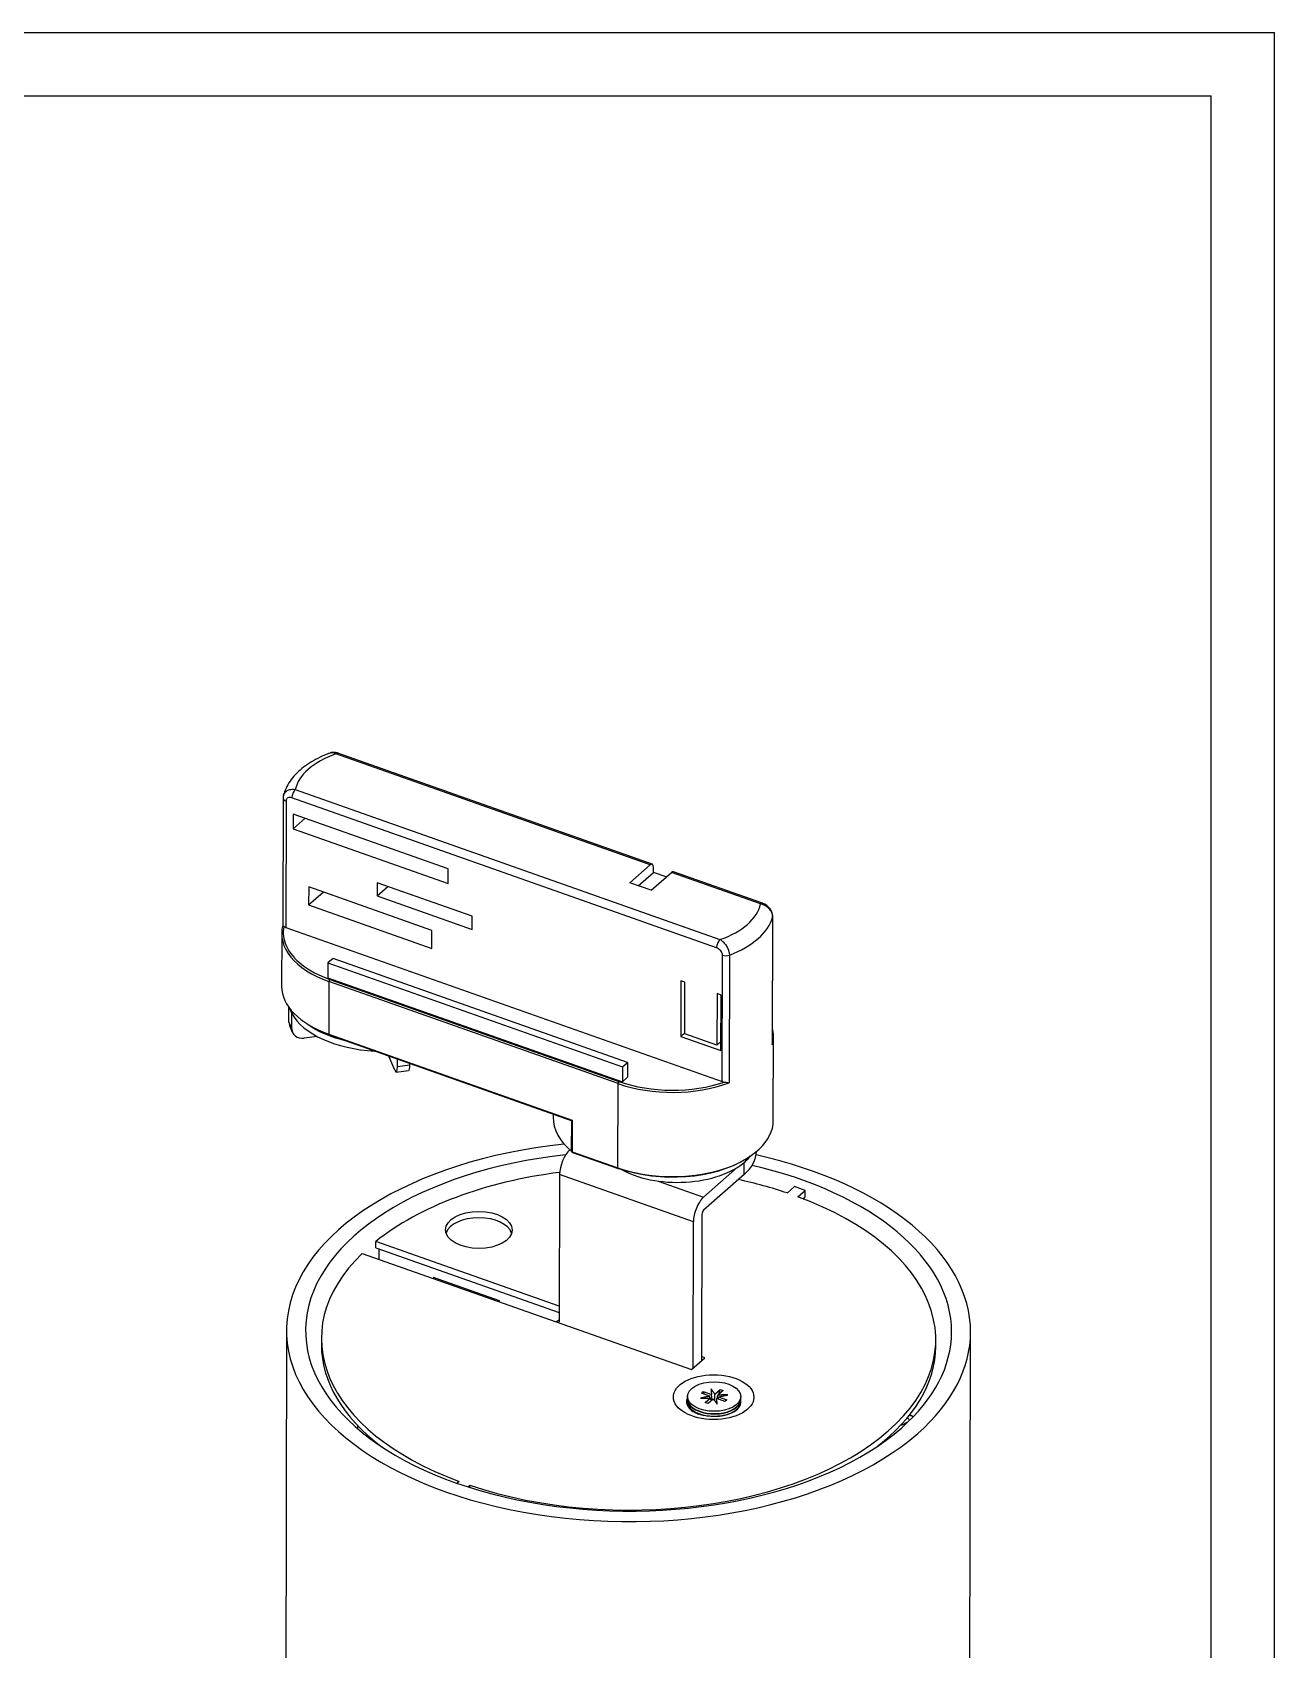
# Model space of a CAD drawing. Header units: millimetres. Extents: x 0 to 841, y 0 to 594.
# Drawn here: x 644.8 to 841, y 338.7 to 594 of the extents above; entities that cross this region are included whole.
import ezdxf

# ---------------------------------------------------------------- set-up
doc = ezdxf.new("R2010")
doc.units = ezdxf.units.MM
for name, color, linetype, true_color in [('1', 7, 'CONTINUOUS', 0xffffff), ('255', 7, 'CONTINUOUS', 0xffffff), ('256', 7, 'CONTINUOUS', 0xffffff)]:
    doc.layers.add(name, color=color, linetype=linetype, true_color=true_color)

msp = doc.modelspace()

# ---------------------------------------------------------------- linework, layer by layer
at = {"layer": '1', "color": 2, "linetype": 'CONTINUOUS'}
for p, q in [((742.38, 462.6), (692.78, 480.12)), ((742.71, 462.72), (693.11, 480.23)), ((684.44, 473.15), (684.39, 453.06)), ((684.91, 472.68), (684.86, 452.74)), ((752.88, 449.51), (685.84, 473.18)), ((686.37, 474.48), (753.42, 450.81)), ((710.49, 461.98), (686.05, 470.61)), ((686.05, 470.61), (686.05, 468.29)), ((686.05, 468.29), (687.94, 469.95)), ((686.05, 468.29), (710.48, 459.66)), ((742.38, 462.6), (739.18, 459.79)), ((742.91, 461.41), (742.91, 462.24)), ((714.28, 454.49), (699.31, 459.78)), ((699.31, 459.78), (699.31, 457.7)), ((710.48, 459.66), (710.49, 461.98)), ((742.56, 458.59), (739.18, 459.79)), ((740.52, 459.31), (742.91, 461.41)), ((742.56, 458.59), (745.76, 461.41)), ((744.95, 460.69), (742.91, 461.41)), ((759.83, 456.44), (745.76, 461.41)), ((760.16, 456.55), (746.09, 461.52)), ((688.48, 459.11), (688.47, 456.29)), ((688.47, 456.29), (690.77, 458.3)), ((707.92, 452.24), (688.48, 459.11)), ((699.31, 457.7), (700.99, 459.18)), ((699.31, 457.7), (714.27, 452.41)), ((688.47, 456.29), (707.92, 449.42)), ((714.27, 452.41), (714.28, 454.49)), ((761.7, 434.36), (761.75, 454.45)), ((684.86, 452.74), (753.76, 428.41)), ((707.92, 449.42), (707.92, 452.24)), ((761.69, 434.22), (761.74, 454.37)), ((684.22, 451.75), (684.2, 443.44)), ((692.33, 447.82), (691.52, 447.12)), ((691.52, 447.12), (738.03, 430.7)), ((691.52, 447.12), (691.52, 444.79)), ((738.83, 431.4), (692.33, 447.82)), ((753.76, 428.41), (753.81, 448.35)), ((754.91, 448.36), (754.85, 428.21)), ((691.52, 444.79), (738.02, 428.37)), ((691.67, 444.2), (691.65, 435.89)), ((737.33, 428.08), (691.67, 444.2)), ((691.81, 444.53), (737.46, 428.4)), ((747.25, 444.29), (747.23, 435.53)), ((747.89, 444.07), (747.25, 444.29)), ((747.87, 435.93), (747.89, 444.07)), ((752.96, 442.28), (752.94, 434.14)), ((753.6, 442.05), (752.96, 442.28)), ((753.57, 433.3), (753.6, 442.05)), ((691.65, 435.89), (730.09, 422.32)), ((691.7, 435.77), (729.92, 422.28)), ((747.23, 435.53), (747.87, 436.09)), ((747.23, 435.53), (753.57, 433.3)), ((752.94, 434.14), (747.87, 435.93)), ((752.94, 434.14), (753.58, 434.7)), ((761.84, 422.25), (761.87, 435.55)), ((738.03, 430.7), (738.83, 431.4)), ((738.83, 431.4), (738.82, 429.08)), ((738.03, 430.7), (738.02, 428.37)), ((738.02, 428.37), (738.82, 429.08)), ((737.3, 414.78), (737.33, 428.08)), ((727.07, 423.28), (727.07, 422.79)), ((730, 417.37), (730.02, 422.27)), ((730.09, 422.32), (730.08, 417.33)), ((729.7, 417.63), (729.71, 417.63)), ((729.7, 417.63), (729.72, 417.62)), ((730.08, 417.33), (737.3, 414.78)), ((730.13, 417.21), (737.35, 414.66)), ((728.09, 413.73), (728.04, 390.46)), ((749.23, 406.26), (728.09, 413.73)), ((757.24, 413.72), (750.83, 408.08)), ((756.21, 414.88), (750.84, 410.16)), ((757.24, 413.72), (757.25, 415.64)), ((743.66, 412.7), (750.84, 410.16)), ((765.19, 411.82), (764.04, 410.81)), ((766.88, 411.23), (765.19, 411.82)), ((765.73, 410.21), (766.88, 411.23)), ((766.88, 410.23), (766.88, 411.23)), ((766.52, 409.91), (766.88, 410.23)), ((749.17, 383.15), (749.23, 406.26)), ((750.57, 407.43), (750.51, 384.33)), ((696.95, 401.28), (748.91, 382.93)), ((699.09, 402.16), (699.09, 403.15)), ((728.04, 392.93), (699.09, 403.15)), ((699.09, 402.16), (728.04, 391.93)), ((699.55, 401.99), (699.55, 400.36)), ((718.61, 393.8), (708.21, 397.48)), ((708.21, 397.48), (708.21, 397.3)), ((709.01, 397.02), (709.01, 397.19)), ((718.61, 393.63), (718.61, 393.8)), ((727.53, 390.48), (728.04, 390.8)), ((684.99, 389.13), (684.64, 247.87)), ((727.87, 390.36), (728.04, 390.46)), ((792.64, 247.6), (792.99, 388.86)), ((690.49, 387.87), (690.49, 386.87)), ((787.49, 386.63), (787.49, 387.62)), ((748.91, 382.93), (751.05, 384.8)), ((751.05, 384.8), (750.51, 384.99)), ((748.3, 378.7), (748.29, 378.28)), ((748.29, 378.33), (748.29, 377.91)), ((750.49, 379.22), (750.78, 379.47)), ((751.79, 378.76), (750.49, 379.22)), ((750.99, 379.04), (750.78, 379.47)), ((750.78, 379.47), (752.08, 379.02)), ((751.09, 377.74), (751.91, 378.46)), ((752.37, 378.29), (751.55, 377.57)), ((751.97, 378.18), (751.91, 378.46)), ((752.19, 378.14), (752.08, 379.02)), ((752.62, 379.08), (753.44, 379.8)), ((754.21, 377.9), (752.91, 378.36)), ((752.97, 378.34), (753.08, 378.92)), ((753.04, 378.32), (753.08, 378.54)), ((753.9, 379.64), (753.08, 378.92)), ((753.2, 378.62), (754.5, 378.16)), ((753.26, 379.08), (753.44, 379.8)), ((753.44, 379.8), (753.9, 379.64)), ((754.5, 378.16), (754.21, 377.9)), ((756.69, 378.26), (756.69, 378.68)), ((756.69, 377.89), (756.69, 378.3)), ((756.69, 378.3), (756.69, 378.3)), ((756.69, 378.26), (756.69, 378.26)), ((756.69, 377.89), (756.69, 377.89)), ((749.37, 376.34), (750.05, 375.92)), ((751.55, 377.57), (751.09, 377.74)), ((755.16, 376.05), (755.61, 376.33)), ((783.81, 375.57), (783.39, 375.82)), ((696.2, 374.12), (696.2, 373.63)), ((783.05, 374.62), (782.01, 374.09)), ((712.25, 365.28), (711.92, 364.99)), ((713.64, 364.42), (713.94, 364.68)), ((713.94, 364.32), (713.94, 364.68))]:
    msp.add_line(p, q, dxfattribs=at)
for centre, radius, start, end in [((730.21, 417.45), 0.25, 230.0541, 250.549), ((782.77, 373.85), 2, 54.83, 58.8598)]:
    msp.add_arc(centre, radius, start, end, dxfattribs=at)
for centre, major_axis, ratio, start_param, end_param in [((700.27, 473.52), (-14, 0.04), 0.556378, 5.278352, 6.164174), ((692.78, 479.29), (-0.333, -0.943), 0.442731, 3.141573, 3.810978), ((685.44, 473.15), (1, -0.003), 0.556378, 3.144394, 4.150467), ((686.37, 473.65), (-0.333, -0.943), 0.442731, 3.810978, 5.381775), ((742.38, 461.77), (0.333, 0.943), 0.442731, 5.381775, 6.952571), ((745.76, 460.58), (-0.333, -0.943), 0.442731, 3.141573, 3.810978), ((745.93, 457.4), (-14, 0.04), 0.556378, 2.136759, 3.022581), ((759.83, 455.61), (-0.333, -0.943), 0.442731, 3.134555, 3.810978), ((760.75, 454.45), (-1, 0.003), 0.556378, 2.991187, 3.141512), ((700.22, 451.71), (16, -0.04), 0.556378, 2.991187, 4.150467), ((700.22, 451.92), (-15.75, 0.04), 0.556378, 6.175816, 6.524433), ((685.39, 453.21), (1, -0.003), 0.556378, 3.735702, 4.150467), ((745.92, 455.74), (16, -0.04), 0.556378, 5.309746, 6.13278), ((700.22, 451.92), (-15.75, 0.04), 0.556378, 0.241248, 1.008874), ((753.42, 449.98), (-0.333, -0.943), 0.442731, 3.810978, 5.381775), ((754.34, 448.82), (-1, 0.003), 0.556378, 1.008874, 2.168153), ((691.81, 444.32), (0.083, 0.236), 0.442731, 0.669386, 2.240182), ((700.2, 443.4), (-16, 0.04), 0.556378, 6.283166, 7.292059), ((745.87, 435.59), (16, -0.04), 0.556378, 6.13278, 6.428813), ((691.79, 436.01), (0.083, 0.236), 0.442731, 2.240182, 3.141572), ((737.46, 428.2), (0.083, 0.236), 0.442731, 0.669386, 2.240182), ((745.87, 435.59), (16, -0.04), 0.556378, 4.150467, 5.309746), ((745.87, 435.8), (-15.75, 0.04), 0.556378, 1.008874, 2.125117), ((754.29, 428.88), (1, -0.003), 0.556378, 4.150467, 4.565231), ((744.57, 422.74), (-17.5, 0.04), 0.556378, 0.000007, 0.588762), ((730.23, 422.43), (-0.25, -0.176), 0.075829, 0.535031, 0.955142), ((745.84, 422.29), (-16, 0.04), 0.556378, 1.008874, 3.141573), ((738.99, 388.99), (54, -0.14), 0.556378, 1.76158, 5.721263), ((738.99, 388.99), (51, -0.13), 0.556378, 1.768452, 5.721263), ((729.7, 415.13), (1, 2.83), 0.442731, 0.669386, 2.240182), ((730.21, 417.45), (-0.25, 0.001), 0.556378, 0.588762, 1.008874), ((730.21, 417.45), (0.161, 0.192), 0.691024, 2.4492, 3.141602), ((730.21, 417.45), (0.083, 0.236), 0.442731, 2.240182, 3.141572), ((745.84, 422.09), (15.75, -0.04), 0.556378, 4.150467, 5.558342), ((746.67, 417.45), (12.5, -0.03), 0.556378, 5.721263, 6.2733), ((746.68, 419.53), (-12.65, 0.03), 0.556378, 2.57967, 2.729211), ((738.99, 388.99), (54, -0.14), 0.556378, 0, 1.190203), ((738.99, 387.75), (-48.5, 0.12), 0.556378, 4.940074, 5.680014), ((737.43, 414.9), (0.083, 0.236), 0.442731, 2.240182, 3.141572), ((737.43, 414.9), (0.083, 0.236), 0.442731, 3.141573, 3.810978), ((746.68, 419.53), (-12.65, 0.03), 0.556378, 0.776672, 2.57967), ((738.99, 388.99), (51, -0.13), 0.556378, 0, 1.179796), ((738.99, 387.75), (-48.5, 0.12), 0.556378, 4.171087, 4.348197), ((738.99, 387.75), (-48.5, 0.12), 0.556378, 1.029494, 4.129847), ((750.83, 407.67), (-1, -2.83), 0.442731, 3.810978, 5.381775), ((715.34, 403.99), (5.25, -0.01), 0.556378, 0.171541, 2.970013), ((750.83, 407.67), (-0.167, -0.471), 0.442731, 3.810978, 5.381775), ((738.99, 387.75), (-48.5, 0.12), 0.556378, 5.762512, 7.271439), ((738.99, 388.99), (51, -0.13), 0.556378, 5.721263, 6.283185), ((738.99, 388.99), (54, -0.14), 0.556378, 5.721263, 6.283185), ((738.99, 386.75), (-48.5, 0.12), 0.556378, 0.000001, 0.636509), ((738.99, 386.75), (-48.5, 0.12), 0.556378, 2.505116, 3.141561), ((752.42, 377.88), (-4.3, 0.01), 0.556378, 6.000276, 6.283185), ((752.42, 377.88), (-4.3, 0.01), 0.556378, 0, 0.711601), ((752.49, 378.32), (4.2, -0.01), 0.556378, 3.141524, 5.721263), ((752.49, 378.27), (4.2, -0.01), 0.556378, 3.141524, 5.721263), ((752.49, 377.9), (4.2, -0.01), 0.556378, 3.141524, 5.721263), ((752.42, 377.88), (-4.3, 0.01), 0.556378, 2.428481, 3.26012), ((752.49, 378.27), (4.2, -0.01), 0.556378, 5.721263, 6.283185), ((752.49, 377.9), (4.2, -0.01), 0.556378, 5.721263, 6.283185), ((752.49, 378.32), (4.2, -0.01), 0.556378, 5.721263, 6.283185), ((752.42, 377.88), (-4.3, 0.01), 0.556378, 0.711601, 0.73369), ((752.42, 377.88), (-4.3, 0.01), 0.556378, 2.407962, 2.428481), ((782.77, 373.85), (-0.91, 1.78), 0.564612, 5.068438, 5.369443), ((782.77, 373.85), (1.03, 1.71), 0.609636, 6.283178, 6.714043)]:
    msp.add_ellipse(centre, major_axis=major_axis, ratio=ratio, start_param=start_param, end_param=end_param, dxfattribs=at)
for centre, major_axis in [((715.34, 404.98), (-5.25, 0.01)), ((752.42, 378.59), (6.35, -0.02)), ((752.49, 378.69), (4.2, -0.01))]:
    msp.add_ellipse(centre, major_axis=major_axis, ratio=0.556378, dxfattribs=at)
for points, knots in [([(691.86, 480.25), (691.7, 480.19), (691.02, 479.94), (689.9, 479.43), (688.57, 478.67), (687.38, 477.81), (686.35, 476.86), (685.51, 475.82), (684.88, 474.72), (684.61, 473.96), (684.5, 473.58)], [0, 0, 0, 0, 0.043618, 0.181923, 0.320979, 0.460623, 0.600069, 0.738028, 0.872938, 1, 1, 1, 1]), ([(693.11, 480.22), (693.08, 480.24), (692.87, 480.32), (692.47, 480.36), (692.06, 480.35), (691.88, 480.25), (691.85, 480.24)], [0, 0, 0, 0, 0.073703, 0.522214, 0.940525, 1, 1, 1, 1]), ([(692.78, 480.12), (692.6, 480.22), (692.42, 480.28), (692.11, 480.31), (691.98, 480.29), (691.86, 480.25)], [0, 0, 0, 0, 0.54403, 0.54403, 1, 1, 1, 1]), ([(684.5, 473.59), (684.53, 473.71), (684.59, 473.83), (684.76, 474.09), (684.91, 474.23), (685.25, 474.43), (685.46, 474.49), (685.91, 474.55), (686.14, 474.53), (686.37, 474.48)], [0, 0, 0, 0, 0.180125, 0.180125, 0.448178, 0.448178, 0.727223, 0.727223, 1, 1, 1, 1]), ([(685.84, 473.18), (685.73, 473.22), (685.61, 473.25), (685.4, 473.25), (685.3, 473.23), (685.13, 473.15), (685.06, 473.09), (684.96, 472.95), (684.93, 472.87), (684.91, 472.75), (684.91, 472.72), (684.91, 472.68)], [0, 0, 0, 0, 0.243467, 0.243467, 0.487838, 0.487838, 0.716932, 0.716932, 0.924302, 0.924302, 1, 1, 1, 1]), ([(761.74, 454.37), (761.74, 454.54), (761.71, 454.72), (761.59, 455.08), (761.5, 455.25), (761.27, 455.58), (761.12, 455.74), (760.8, 456.02), (760.61, 456.14), (760.22, 456.33), (760.03, 456.4), (759.83, 456.44)], [0, 0, 0, 0, 0.198235, 0.198235, 0.393696, 0.393696, 0.591645, 0.591645, 0.80108, 0.80108, 1, 1, 1, 1]), ([(761.75, 454.45), (761.75, 454.46), (761.77, 454.64), (761.68, 455.02), (761.45, 455.54), (761.06, 456.02), (760.61, 456.37), (760.29, 456.49), (760.15, 456.53)], [0, 0, 0, 0, 0.011126, 0.205679, 0.40855, 0.622009, 0.846044, 1, 1, 1, 1]), ([(684.39, 453.06), (684.39, 453.06), (684.39, 453.05), (684.41, 453.03), (684.43, 453), (684.49, 452.95), (684.52, 452.93), (684.56, 452.9)], [0, 0, 0, 0, 0.188359, 0.188359, 0.68036, 0.68036, 1, 1, 1, 1]), ([(753.81, 448.35), (753.81, 448.44), (753.8, 448.53), (753.74, 448.71), (753.69, 448.81), (753.58, 448.99), (753.51, 449.07), (753.35, 449.23), (753.26, 449.31), (753.08, 449.43), (752.98, 449.47), (752.88, 449.51)], [0, 0, 0, 0, 0.19178, 0.19178, 0.383146, 0.383146, 0.580737, 0.580737, 0.794177, 0.794177, 1, 1, 1, 1]), ([(753.42, 450.81), (753.57, 450.73), (753.72, 450.62), (754.02, 450.35), (754.17, 450.19), (754.42, 449.85), (754.53, 449.66), (754.71, 449.29), (754.78, 449.1), (754.88, 448.72), (754.91, 448.53), (754.91, 448.36)], [0, 0, 0, 0, 0.19892, 0.19892, 0.408355, 0.408355, 0.606304, 0.606304, 0.801765, 0.801765, 1, 1, 1, 1]), ([(761.69, 434.22), (761.69, 434.22), (761.69, 434.22), (761.7, 434.27), (761.7, 434.31), (761.7, 434.36)], [0, 0, 0, 0, 0.039369, 0.039369, 1, 1, 1, 1]), ([(754.15, 428.33), (754.21, 428.32), (754.28, 428.31), (754.44, 428.28), (754.54, 428.26), (754.71, 428.23), (754.78, 428.21), (754.85, 428.21), (754.85, 428.21), (754.85, 428.21)], [0, 0, 0, 0, 0.252479, 0.252479, 0.641102, 0.641102, 0.991731, 0.991731, 1, 1, 1, 1]), ([(730.02, 422.27), (730.01, 422.27), (730, 422.27), (729.97, 422.26), (729.95, 422.27), (729.92, 422.28)], [0, 0, 0, 0, 0.216861, 0.216861, 1, 1, 1, 1]), ([(755.64, 376.3), (755.58, 376.25), (755.4, 376.14), (754.94, 375.94), (754.29, 375.74), (753.51, 375.6), (752.67, 375.53), (751.8, 375.55), (750.96, 375.66), (750.21, 375.85), (749.62, 376.07), (749.27, 376.25), (749.19, 376.31), (749.18, 376.32)], [0, 0, 0, 0, 0.059822, 0.15657, 0.257093, 0.361282, 0.46816, 0.576442, 0.684686, 0.791242, 0.895034, 0.995568, 1, 1, 1, 1])]:
    msp.add_open_spline(points, degree=3, knots=knots, dxfattribs=at)
for points, degree in [([(684.51, 473.58), (684.41, 473.38), (684.46, 473.15)], 2), ([(751.79, 378.76), (750.35, 378.42)], 1), ([(750.35, 378.42), (751.91, 378.46)], 1), ([(751.86, 378.46), (751.79, 378.76)], 1), ([(752.01, 379.88), (752.08, 379.02)], 1), ([(752.62, 379.08), (752.01, 379.88)], 1), ([(752.37, 378.29), (752.98, 377.49)], 1), ([(752.58, 378.03), (752.62, 379.08)], 1), ([(752.98, 377.49), (752.91, 378.36)], 1), ([(754.64, 378.95), (753.08, 378.92)], 1), ([(753.12, 378.29), (753.2, 378.62)], 1), ([(753.2, 378.62), (754.64, 378.95)], 1)]:
    msp.add_open_spline(points, degree=degree, dxfattribs=at)
at = {"layer": '255', "color": 2, "linetype": 'CONTINUOUS'}
for p, q in [((685.37, 437.78), (685.37, 440.08)), ((685.81, 436.69), (685.81, 439.18)), ((685.37, 437.78), (685.81, 436.69)), ((685.46, 437.27), (685.9, 436.18)), ((689.82, 435.53), (687.75, 435.27)), ((702.06, 430.22), (701.16, 432.43)), ((702.51, 430.79), (702.51, 431.96)), ((702.31, 429.89), (704.26, 430.14)), ((702.51, 430.79), (704.46, 431.03)), ((704.46, 431.03), (704.46, 431.27))]:
    msp.add_line(p, q, dxfattribs=at)
for centre, major_axis, ratio, start_param, end_param in [((700.19, 441.53), (15, -0.04), 0.556378, 3.338365, 3.431785), ((700.19, 441.53), (15, -0.04), 0.556378, 3.431785, 4.629827), ((687.32, 438.02), (-1.85, -0.75), 0.810266, 5.963553, 6.283186), ((687.76, 436.93), (1.85, 0.75), 0.810266, 2.821961, 4.392757), ((700.19, 442.53), (15, -0.04), 0.556378, 3.793405, 4.302932), ((702.07, 431.88), (0.25, -1.98), 0.184151, 5.681468, 7.252264), ((704.02, 432.12), (-0.25, 1.98), 0.184151, 3.141613, 4.110672)]:
    msp.add_ellipse(centre, major_axis=major_axis, ratio=ratio, start_param=start_param, end_param=end_param, dxfattribs=at)
at = {"layer": '256', "color": 3, "linetype": 'CONTINUOUS'}
for p in [(0, 594), (841, 0)]:
    msp.add_line(p, (841, 594), dxfattribs=at)
at = {"layer": '256', "color": 2, "linetype": 'CONTINUOUS'}
for p in [(20, 584), (831, 10)]:
    msp.add_line(p, (831, 584), dxfattribs=at)

doc.saveas('drawing.dxf')
